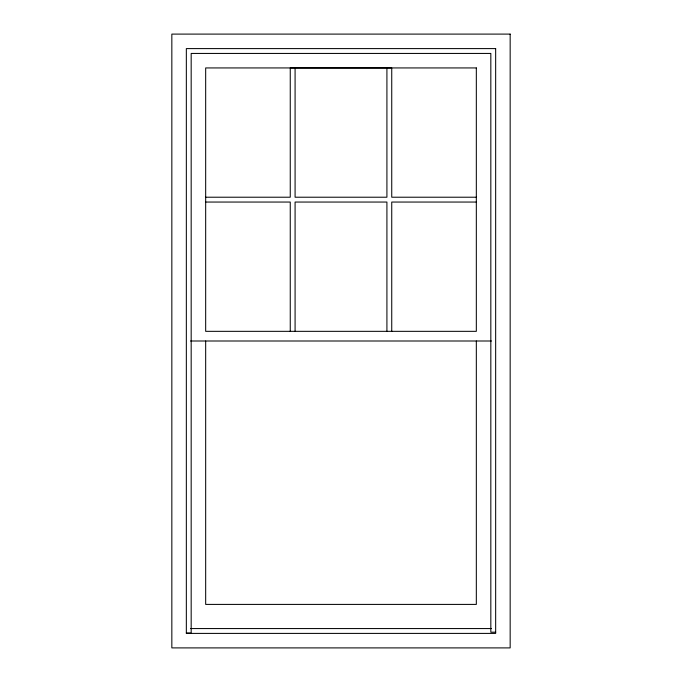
<?xml version="1.0" encoding="UTF-8"?>
<svg xmlns="http://www.w3.org/2000/svg" width="682" height="682" viewBox="0 0 682 682"><rect width="100%" height="100%" fill="white"/><g stroke="black" fill="none" stroke-linecap="round" stroke-linejoin="round"><path stroke-width="1.02" d="M205.674 197.217L290.251 197.217L290.251 67.936L391.741 67.936L391.741 197.217L476.326 197.217M205.674 202.051L290.251 202.051L290.251 331.333M476.326 202.051L391.741 202.051L391.741 331.452M190.593 341L491.407 341M190.593 628.565L491.407 628.565M495.661 632.188L490.827 632.188L490.827 53.435L191.173 53.435L191.173 632.998L186.339 632.998M476.326 341L476.326 604.405L205.674 604.405L205.674 341M386.916 67.936L386.916 197.217L295.084 197.217L295.084 68.047M386.916 331.333L386.916 202.051L295.084 202.051L295.084 331.452M510.162 34.1L171.838 34.1L171.838 647.9L510.162 647.9L510.162 34.1M495.661 48.601L186.339 48.601L186.339 633.399L495.661 633.399L495.661 48.601M476.326 67.936L205.674 67.936L205.674 331.333L476.326 331.333L476.326 67.936"/></g></svg>
